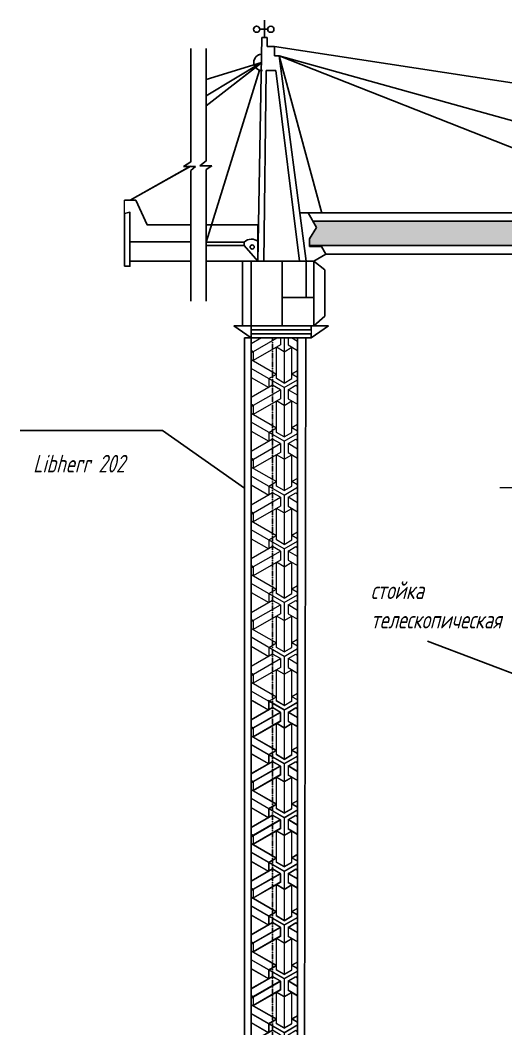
# Model space of a CAD drawing. Header units: millimetres. Extents: x 5763 to 12018931, y 39842 to 3600577.
# Drawn here: x 1127462 to 1139568, y 582822 to 607956 of the extents above; entities that cross this region are included whole.
import ezdxf

# ---------------------------------------------------------------- set-up
doc = ezdxf.new("R2010")
doc.units = ezdxf.units.MM
doc.linetypes.add('CENTER', pattern=[8, 5, -1, 1, -1])
doc.layers.add('1SERV2', color=9, linetype='Continuous')
doc.layers.add('AXESD', color=255, linetype='Continuous', lineweight=20)
doc.layers.add('Обвод', color=14, linetype='Continuous', lineweight=35)
doc.styles.get("Standard").update_dxf_attribs({"font": 'romans.shx', "width": 0.7, "oblique": 15, "height": 500})

msp = doc.modelspace()

# ---------------------------------------------------------------- hatches: boundary and pattern name
at = {"layer": 'AXESD'}
h = msp.add_hatch(dxfattribs=at)
h.set_pattern_fill('ESCHER', scale=21.978483, style=0)
h.set_pattern_definition([(60, (1104761.9, 602340.73), (-669.905, 0.0005), [614.079, -55.8253]), (180, (1104761.9, 602340.73), (334.952, -580.155), [614.079, -55.8253]), (300, (1104761.9, 602340.73), (669.905, 0.0005), [614.079, -55.8253]), (60, (1104817.7, 602340.73), (-669.905, 0.0005), [111.651, -558.2535]), (300, (1104817.7, 602340.73), (669.905, 0.0005), [111.651, -558.2535]), (60, (1104734, 602389.1), (-669.905, 0.0005), [111.651, -558.2535]), (180, (1104734, 602389.1), (334.952, -580.155), [111.651, -558.2535]), (300, (1104734, 602292.4), (669.905, 0.0005), [111.651, -558.2535]), (180, (1104734, 602292.4), (334.952, -580.155), [111.651, -558.2535]), (60, (1104538.6, 602340.73), (-669.905, 0.0005), [111.651, -558.2535]), (300, (1104538.6, 602340.73), (669.905, 0.0005), [111.651, -558.2535]), (60, (1104873.54, 602147.35), (-669.905, 0.0005), [111.651, -558.2535]), (180, (1104873.54, 602147.35), (334.952, -580.155), [111.651, -558.2535]), (300, (1104873.54, 602534.1), (669.905, 0.0005), [111.651, -558.2535]), (180, (1104873.54, 602534.1), (334.952, -580.155), [111.651, -558.2535]), (0, (1104873.54, 602437.4), (-334.952, 580.155), [390.7774, -279.127]), (0, (1104873.54, 602244.04), (-334.952, 580.155), [390.7774, -279.127]), (120, (1104789.8, 602485.8), (-669.905, -0.0005), [390.7774, -279.127]), (120, (1104622.3, 602389.1), (-669.905, -0.0005), [390.7774, -279.127]), (240, (1104622.3, 602292.4), (334.953, -580.1545), [390.7774, -279.127]), (240, (1104789.8, 602195.7), (334.953, -580.1545), [390.7774, -279.127])])
h.paths.add_polyline_path([(1134763.44989, 602943.94235), (1160830.7158, 602943.94235, 0.0779389342), (1160868.38305, 602894.29867), (1161339.66959, 602340.73322), (1134675.85614, 602340.73322), (1134675.85614, 602510.79864), (1134847.37443, 602793.68782)])
h = msp.add_hatch(dxfattribs=at)
h.set_pattern_fill('ESCHER', scale=43.956965, angle=90, style=0)
h.set_pattern_definition([(150, (1131722.7, 577364.3), (-0.001, -1339.81), [1228.16, -111.65]), (270, (1131722.7, 577364.3), (1160.31, 669.904), [1228.16, -111.65]), (30, (1131722.7, 577364.3), (-0.001, 1339.81), [1228.16, -111.65]), (150, (1131722.7, 577476), (-0.001, -1339.81), [223.3, -1116.51]), (30, (1131722.7, 577476), (-0.001, 1339.81), [223.3, -1116.51]), (150, (1131626, 577308.5), (-0.001, -1339.81), [223.3, -1116.51]), (270, (1131626, 577308.5), (1160.31, 669.904), [223.3, -1116.51]), (30, (1131819.4, 577308.5), (-0.001, 1339.81), [223.3, -1116.51]), (270, (1131819.4, 577308.5), (1160.31, 669.904), [223.3, -1116.51]), (150, (1131722.7, 576917.7), (-0.001, -1339.81), [223.3, -1116.51]), (30, (1131722.7, 576917.7), (-0.001, 1339.81), [223.3, -1116.51]), (150, (1132109.5, 577587.6), (-0.001, -1339.81), [223.3, -1116.51]), (270, (1132109.5, 577587.6), (1160.31, 669.904), [223.3, -1116.51]), (30, (1131336, 577587.6), (-0.001, 1339.81), [223.3, -1116.51]), (270, (1131336, 577587.6), (1160.31, 669.904), [223.3, -1116.51]), (90, (1131529.3, 577587.6), (-1160.31, -669.904), [781.555, -558.253]), (90, (1131916.1, 577587.6), (-1160.31, -669.904), [781.555, -558.253]), (210, (1131432.6, 577420.2), (0.001, -1339.81), [781.555, -558.253]), (210, (1131626, 577085.2), (0.001, -1339.81), [781.555, -558.253]), (330, (1131819.4, 577085.2), (1160.31, 669.906), [781.555, -558.253]), (330, (1132012.8, 577420.2), (1160.31, 669.906), [781.555, -558.253])])
h.paths.add_polyline_path([(1133221.78131, 600038.29043), (1134378.83287, 600038.29043), (1134378.83287, 577364.32986), (1133221.78131, 577364.32986)])
h = msp.add_hatch(dxfattribs=at)
h.set_pattern_fill('ESCHER', scale=43.956965, angle=90, style=0)
h.set_pattern_definition([(150, (1131720.7, 572013), (-0.001, -1339.81), [1228.16, -111.65]), (270, (1131720.7, 572013), (1160.31, 669.904), [1228.16, -111.65]), (30, (1131720.7, 572013), (-0.001, 1339.81), [1228.16, -111.65]), (150, (1131720.7, 572124.7), (-0.001, -1339.81), [223.3, -1116.51]), (30, (1131720.7, 572124.7), (-0.001, 1339.81), [223.3, -1116.51]), (150, (1131624, 571957.2), (-0.001, -1339.81), [223.3, -1116.51]), (270, (1131624, 571957.2), (1160.31, 669.904), [223.3, -1116.51]), (30, (1131817.4, 571957.2), (-0.001, 1339.81), [223.3, -1116.51]), (270, (1131817.4, 571957.2), (1160.31, 669.904), [223.3, -1116.51]), (150, (1131720.7, 571566.4), (-0.001, -1339.81), [223.3, -1116.51]), (30, (1131720.7, 571566.4), (-0.001, 1339.81), [223.3, -1116.51]), (150, (1132107.4, 572236.3), (-0.001, -1339.81), [223.3, -1116.51]), (270, (1132107.4, 572236.3), (1160.31, 669.904), [223.3, -1116.51]), (30, (1131333.9, 572236.3), (-0.001, 1339.81), [223.3, -1116.51]), (270, (1131333.9, 572236.3), (1160.31, 669.904), [223.3, -1116.51]), (90, (1131527.3, 572236.3), (-1160.31, -669.904), [781.555, -558.25]), (90, (1131914.1, 572236.3), (-1160.31, -669.904), [781.555, -558.25]), (210, (1131430.6, 572068.9), (0.001, -1339.81), [781.555, -558.25]), (210, (1131624, 571733.9), (0.001, -1339.81), [781.555, -558.25]), (330, (1131817.4, 571733.9), (1160.31, 669.906), [781.555, -558.25]), (330, (1132010.8, 572068.9), (1160.31, 669.906), [781.555, -558.25])])
h.paths.add_polyline_path([(1134380.88418, 572983.39228), (1133223.83262, 572983.39228), (1133223.83262, 591002.90935), (1134380.88418, 591002.90935)])

# ---------------------------------------------------------------- linework, layer by layer
at = {"color": 0}
for p, q in [((1131712.58744, 607252.37216), (1131712.58744, 604429.05613)), ((1132097.43543, 607252.37216), (1132097.43543, 604449.07824)), ((1132097.43543, 606479.22564), (1133477.77412, 606899.91974)), ((1133477.77412, 606899.91974), (1132097.43543, 606067.50698)), ((1132097.43543, 605822.09876), (1133477.67303, 606894.22659)), ((1132097.43543, 602428.63569), (1133429.18005, 606709.11992)), ((1132097.43543, 606067.50698), (1132097.43543, 605822.09876)), ((1130203.75706, 603470.21607), (1131712.58744, 604322.5386)), ((1131690.88688, 604310.28018), (1130203.75706, 603470.21607)), ((1131712.58744, 604429.05613), (1131535.61999, 604310.28018)), ((1131535.61999, 604310.28018), (1131829.34694, 604310.28018)), ((1131829.34694, 604310.28018), (1131712.58744, 604214.17907)), ((1132097.43543, 604449.07824), (1131936.49108, 604330.30228)), ((1131936.49108, 604330.30228), (1132241.21464, 604330.30228)), ((1132241.21464, 604330.30228), (1132097.43543, 604234.20118)), ((1132097.43543, 604234.20118), (1132097.43543, 600955.57164)), ((1131712.58744, 604214.17907), (1131712.58744, 600955.57164)), ((1130060.09197, 603470.21607), (1130347.42214, 603470.21607)), ((1130347.42214, 603470.21607), (1130623.83109, 602858.08369)), ((1130196.34734, 603170.2557), (1130060.09197, 603137.96896)), ((1130060.09197, 603137.96896), (1130060.09197, 601823.53611)), ((1130196.34734, 602434.93492), (1130196.34734, 603170.2557)), ((1130623.83109, 602858.08369), (1131712.58744, 602858.08369)), ((1131712.58744, 602858.08369), (1131712.58744, 602434.93492)), ((1131712.58744, 601949.07061), (1131712.58744, 602858.08369)), ((1132097.43543, 602858.08369), (1133406.00429, 602858.08369)), ((1133389.86319, 601949.07061), (1133389.86319, 602858.08369)), ((1131712.58744, 602434.93492), (1130196.34734, 602434.93492)), ((1130196.34734, 602434.93492), (1130196.34734, 601949.07061)), ((1133047.66288, 602340.73322), (1132097.03847, 602340.73322)), ((1132097.43543, 602428.63569), (1133047.66288, 602428.63569)), ((1133047.66288, 602428.63569), (1133047.66288, 602340.73322)), ((1133047.66288, 602340.73322), (1133047.66288, 602428.63569)), ((1133389.86319, 601949.07061), (1133047.66288, 602340.73322)), ((1130060.09197, 601823.53611), (1130196.34734, 601823.53611)), ((1130196.34734, 601823.53611), (1130196.34734, 601949.07061)), ((1130196.34734, 601949.07061), (1131712.58744, 601949.07061)), ((1132097.43543, 601949.07061), (1133389.86319, 601949.07061)), ((1133003.38325, 601949.07061), (1133003.38325, 600341.68696)), ((1132784.98519, 600341.68696), (1135150.92795, 600341.68696)), ((1133220.89857, 600038.90358), (1132784.98519, 600341.68696)), ((1133221.78131, 600341.68696), (1133220.89857, 600038.90358)), ((1133221.78131, 600341.68696), (1133221.78131, 600240.55478)), ((1133221.78131, 600240.55478), (1134717.23761, 600240.55478)), ((1135150.92795, 600341.68696), (1134717.23761, 600038.29043)), ((1134717.23761, 600240.55478), (1134717.23761, 600341.68696)), ((1134717.23761, 600038.29043), (1133220.89857, 600038.90358)), ((1133220.89857, 600038.90358), (1134717.23761, 600038.29043)), ((1134717.23761, 600139.42261), (1133221.78131, 600139.42261)), ((1134717.23761, 600038.29043), (1134717.23761, 600139.42261)), ((1131006.39965, 597735.02116), (1133050.77977, 596296.63211))]:
    msp.add_line(p, q, dxfattribs=at)
msp.add_line((1144025.58668, 590040.22512), (1137615.87115, 592484.78651))
msp.add_circle((1133245.8152, 602305.73889), 51.87808, dxfattribs=at)
msp.add_arc((1133489.66966, 606903.54522), 203.61775, 92.313229737, 265.652211769, dxfattribs=at)
at = {"layer": '1SERV2', "color": 7}
msp.add_line((1127462.12101, 597735.02116), (1131006.39965, 597735.02116), dxfattribs=at)
at = {"layer": 'AXESD'}
for p, q in [((1131712.58744, 607252.37216), (1131712.58744, 604429.05613)), ((1132097.43543, 607252.37216), (1132097.43543, 604449.07824)), ((1133489.66966, 606903.54522), (1132097.43543, 606067.50698)), ((1133489.66966, 606903.54522), (1132097.43543, 606479.22564)), ((1133489.66966, 606903.54522), (1132097.43543, 605822.09876)), ((1130203.75706, 603470.21607), (1131712.58744, 604322.5386)), ((1131712.58744, 604429.05613), (1131535.61999, 604310.28018)), ((1131535.61999, 604310.28018), (1131829.34694, 604310.28018)), ((1131829.34694, 604310.28018), (1131712.58744, 604214.17907)), ((1132097.43543, 604449.07824), (1131936.49108, 604330.30228)), ((1131936.49108, 604330.30228), (1132241.21464, 604330.30228)), ((1132241.21464, 604330.30228), (1132097.43543, 604234.20118)), ((1132097.43543, 604234.20118), (1132097.43543, 600955.57164)), ((1131712.58744, 604214.17907), (1131712.58744, 600955.57164)), ((1130060.09197, 603137.96896), (1130060.09197, 603470.21607)), ((1130060.09197, 603470.21607), (1130347.42214, 603470.21607)), ((1130347.42214, 603470.21607), (1130623.83109, 602858.08369)), ((1130623.83109, 602858.08369), (1131712.58744, 602858.08369)), ((1132097.43543, 602858.08369), (1133406.00347, 602858.037)), ((1131712.58744, 602434.93492), (1130196.34734, 602434.93492)), ((1131712.58744, 601949.07061), (1130196.34734, 601949.07061)), ((1133221.78131, 601949.07061), (1132097.03847, 601949.07061)), ((1133003.38325, 600341.68696), (1133003.38325, 601949.07061)), ((1133221.78131, 600341.68696), (1132784.98519, 600341.68696)), ((1132784.98519, 600341.68696), (1133221.78131, 600038.29043)), ((1133221.78131, 600341.68696), (1133221.78131, 600341.68696)), ((1133221.78131, 600240.55478), (1133221.78131, 600341.68696)), ((1135150.92795, 600341.68696), (1133221.78131, 600341.68696)), ((1134717.23761, 600240.55478), (1133221.78131, 600240.55478)), ((1134717.23761, 600341.68696), (1134717.23761, 600341.68696)), ((1134717.23761, 600341.68696), (1134717.23761, 600240.55478)), ((1134717.23761, 600038.29043), (1135150.92795, 600341.68696)), ((1134717.23761, 600240.55478), (1134717.23761, 600139.42261)), ((1134717.23761, 600139.42261), (1133221.78131, 600139.42261)), ((1134717.23761, 600038.29043), (1133221.78131, 600038.29043)), ((1134717.23761, 600139.42261), (1134717.23761, 600038.29043)), ((1131006.39965, 597735.02116), (1133053.93005, 596294.41563))]:
    msp.add_line(p, q, dxfattribs=at)
at = {"layer": 'AXESD', "color": 7, "lineweight": 25}
for p, q in [((1133799.27471, 607296.66523), (1160846.76261, 603159.63495)), ((1134642.97497, 603159.63495), (1160846.76261, 603159.63495)), ((1134763.44989, 602943.94235), (1160830.7158, 602943.94235)), ((1134675.85614, 602340.73322), (1161523.12082, 602340.73322)), ((1135078.92411, 602125.04062), (1161523.12082, 602125.04062)), ((1134529.21941, 572983.39228), (1134579.68162, 600038.29043))]:
    msp.add_line(p, q, dxfattribs=at)
at = {"layer": 'AXESD', "color": 7}
msp.add_line((1142269.3847, 596305.81672), (1139419.28772, 596305.81672), dxfattribs=at)
at = {"layer": 'Обвод', "color": 7, "lineweight": 25}
for p, q in [((1133552.57867, 607527.35068), (1133552.57867, 607956.39586)), ((1133389.86319, 601949.07061), (1133488.91525, 607527.35068)), ((1133433.78742, 607731.0051), (1133633.20518, 607731.0051)), ((1133488.91525, 607527.35068), (1133616.24209, 607527.35068)), ((1133616.24209, 607527.35068), (1133616.24209, 607296.66523)), ((1133616.24209, 607296.66523), (1133799.27471, 607296.66523)), ((1133799.27471, 607296.66523), (1133799.27471, 607065.98009)), ((1133799.27471, 607065.98009), (1133918.64345, 607065.98009)), ((1133918.64345, 607065.98009), (1134982.31902, 603149.1966)), ((1143817.64301, 603159.63495), (1133918.64345, 607065.98009)), ((1147975.73219, 603159.63495), (1133918.64345, 607065.98009)), ((1134590.57597, 601949.07061), (1133918.64345, 607065.98009)), ((1132097.43543, 602428.63569), (1133429.18005, 606709.11992)), ((1133535.58516, 601949.07061), (1133596.538, 606703.87033)), ((1133596.538, 606703.87033), (1133831.34954, 606703.87033)), ((1133831.34954, 606703.87033), (1134429.0693, 601949.07061)), ((1134642.97497, 603159.63495), (1134431.6094, 603159.63495)), ((1134642.97497, 603159.63495), (1134847.37443, 602793.68782)), ((1134847.37443, 602793.68782), (1134675.85614, 602510.79864)), ((1134675.85614, 602510.79864), (1134675.85614, 602313.63351)), ((1132097.03847, 602340.73322), (1133047.66288, 602340.73322)), ((1132097.43543, 602428.63569), (1133047.66288, 602428.63569)), ((1133047.66288, 602428.63569), (1133047.66288, 602340.73322)), ((1133047.66288, 602340.73322), (1133047.66288, 602384.68446)), ((1133047.66288, 602340.73322), (1133389.86319, 601949.07061)), ((1134675.85614, 602313.63351), (1134976.01304, 602313.63351)), ((1134976.01304, 602313.63351), (1135078.92411, 602125.04062)), ((1135078.92411, 602125.04062), (1134781.85779, 601949.07061)), ((1133389.86319, 601949.07061), (1133221.78131, 601949.07061)), ((1133221.78131, 601949.07061), (1133221.78131, 600341.68696)), ((1134781.85779, 601949.07061), (1133389.86319, 601949.07061)), ((1133991.68578, 600341.68696), (1133991.68578, 601949.07061)), ((1134590.57597, 601044.60425), (1134590.57597, 601949.07061)), ((1134781.85779, 600341.68696), (1134781.85779, 601949.07061)), ((1134781.85779, 601949.07061), (1135056.81972, 601734.34483)), ((1135056.81972, 601734.34483), (1135056.81972, 600583.4148)), ((1134781.85779, 601044.60425), (1133991.68578, 601044.60425)), ((1135056.81972, 600583.4148), (1134781.85779, 600341.68696)), ((1133221.78131, 600341.68696), (1134378.83287, 600341.68696)), ((1134378.83287, 600341.68696), (1134781.85779, 600341.68696)), ((1133050.77977, 572983.39228), (1133050.77977, 600038.90358)), ((1133050.77977, 600038.90358), (1134378.83287, 600038.90358)), ((1133221.78131, 572983.39228), (1133221.78131, 600038.29043)), ((1134378.83287, 572983.39228), (1134378.83287, 600038.29043))]:
    msp.add_line(p, q, dxfattribs=at)
at = {"layer": 'Обвод', "color": 7, "linetype": 'CENTER', "lineweight": 25}
msp.add_line((1133749.06074, 600038.90358), (1133749.06074, 570182.99211), dxfattribs=at)
at = {"layer": 'Обвод', "color": 7, "lineweight": 25}
msp.add_lwpolyline([(1130060.09197, 601823.53611), (1130196.34734, 601823.53611), (1130196.34734, 603170.2557), (1130060.09197, 603137.96896)], close=True, dxfattribs=at)
for centre, radius in [((1133356.23558, 607731.0051), 77.55184), ((1133710.75702, 607731.0051), 77.55184), ((1133245.8152, 602305.73889), 51.87808)]:
    msp.add_circle(centre, radius, dxfattribs=at)
for centre, radius, start, end in [((1133489.66966, 606903.54522), 203.61775, 93.042989684, 273.876629686), ((1133231.05457, 602224.02895), 274.76613, 52.42354575, 131.870286086)]:
    msp.add_arc(centre, radius, start, end, dxfattribs=at)

# ---------------------------------------------------------------- texts
at = {"layer": '1SERV2', "color": 7, "char_height": 439.5696516, "attachment_point": 1}
for s, insert, width in [('Libherr 202', (1127784.89895, 597124.85462), 3346.6595742), ('стойка телескопическая', (1136199.87724, 593970.71738), 4329.25986)]:
    msp.add_mtext(s, dxfattribs=dict(at, insert=insert, width=width))

doc.saveas('drawing.dxf')
